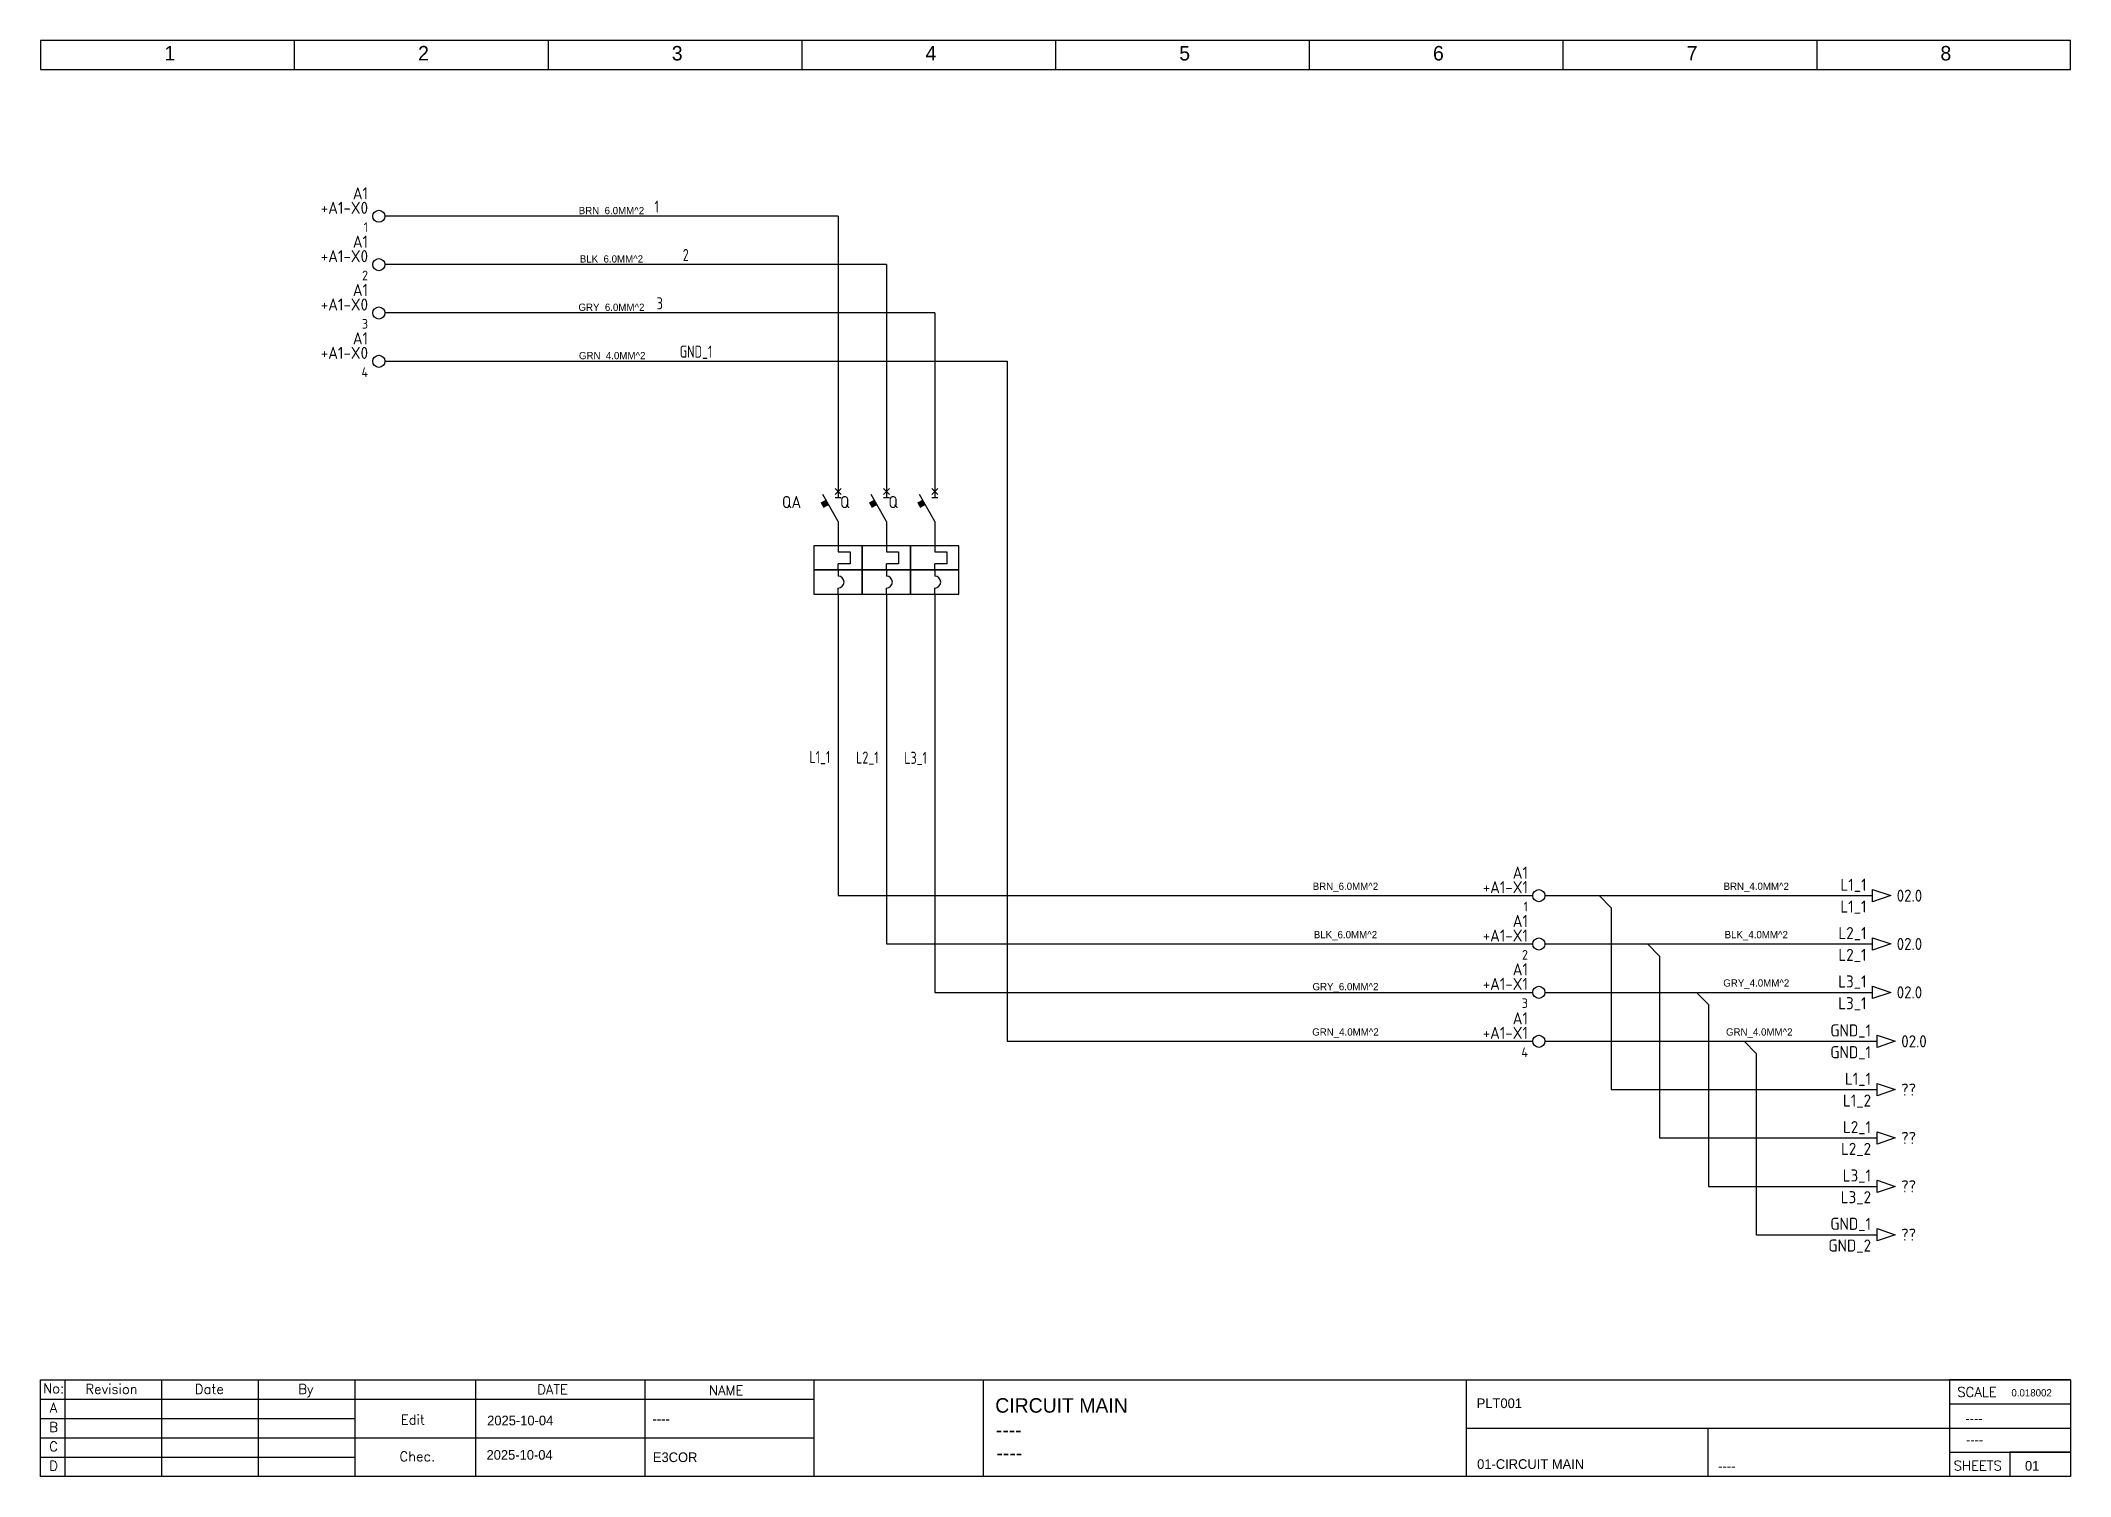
# Model space of a CAD drawing. Extents: x 0 to 420, y 0 to 297.
import ezdxf
from ezdxf.enums import TextEntityAlignment as Align

# ---------------------------------------------------------------- set-up
doc = ezdxf.new("R2010")
doc.units = 0
doc.header["$LTSCALE"] = 6
for name, color, linetype in [('025', 1, 'Continuous'), ('05', 6, 'Continuous'), ('BLK_4.0mm^2', 7, 'Continuous'), ('BLK_6.0mm^2', 7, 'Continuous'), ('BRN_4.0mm^2', 42, 'Continuous'), ('BRN_6.0mm^2', 43, 'Continuous'), ('DESC', 1, 'Continuous'), ('GRN_4.0mm^2', 3, 'Continuous'), ('GRY_4.0mm^2', 9, 'Continuous'), ('GRY_6.0mm^2', 9, 'Continuous'), ('LOC', 8, 'Continuous'), ('MISC', 2, 'Continuous'), ('SYMS', 7, 'Continuous'), ('TAGS', 51, 'Continuous'), ('TERMS', 4, 'Continuous'), ('WIRENO', 70, 'Continuous'), ('WIREREF', 61, 'Continuous'), ('XREF', 7, 'Continuous')]:
    doc.layers.add(name, color=color, linetype=linetype)
doc.styles.add('WD', font='romans.shx')
doc.styles.add('WD_IEC', font='ISOCP2.shx', dxfattribs={"width": 0.9, "height": 4})

# ---------------------------------------------------------------- blocks, each defined once
blk = doc.blocks.new('IEC_tblock_a3_floriambra')
at = {"layer": '05'}
for p, q in [((-840, 0), (-840, 20)), ((-840, 0), (-840, 20)), ((-840, 20), (-420, 20)), ((-835, 20), (-835, 0)), ((-815, 20), (-815, 0)), ((-795, 20), (-795, 0)), ((-775, 20), (-775, 0)), ((-750, 20), (-750, 0)), ((-715, 20), (-715, 0)), ((-680, 20), (-680, 0)), ((-645, 20), (-645, 0)), ((-545, 20), (-545, 0)), ((-420, 20), (-445, 20)), ((-445, 20), (-445, 0)), ((-445, 20), (-445, 15)), ((-420, 20), (-420, 0)), ((-840, 16), (-775, 16)), ((-775, 16), (-680, 16)), ((-445, 15), (-420, 15)), ((-840, 12), (-775, 12)), ((-545, 10), (-445, 10)), ((-495, 10), (-495, 0)), ((-445, 10), (-420, 10)), ((-840, 8), (-775, 8)), ((-775, 8), (-680, 8)), ((-445, 5), (-420, 5)), ((-420, 5), (-432.5, 5)), ((-432.5, 5), (-432.5, 0)), ((-840, 4), (-775, 4)), ((-420, 0), (-840, 0))]:
    blk.add_line(p, q, dxfattribs=at)
at = {"flags": 4}
for tag, p, height in [('SCALA', (-432.21, 16.54), 1.5), ('AUTHOR', (-713.38, 10.89), 2), ('DESCRIPT_PROYECT', (-642.46, 13.18), 3), ('CODIGO_PROYECT', (-542.84, 14.13), 2), ('INSTALACION', (-441.74, 11.01), 2), ('FECHA_CREA', (-747.6, 10.56), 2), ('DESCRIPCION_1', (-642.34, 8.1), 3), ('LOCALIZACION', (-441.61, 6.6), 2), ('FECHA_EDIT', (-747.73, 3.45), 2), ('REVISADO', (-713.31, 2.96), 2), ('DESCRIPCION_2', (-642.22, 3.39), 3), ('ARCHIVO', (-542.76, 1.55), 2), ('COMENTARIO', (-492.87, 1.14), 2), ('PAG', (-429.4, 1.2), 2)]:
    blk.add_attdef(tag, p, '', height=height, dxfattribs=at)
at = {"layer": '025', "style": 'WD'}
for s, p in [('No:', (-837.31, 17.19)), ('Revision', (-825.33, 17.07)), ('Date', (-805.08, 17.05)), ('By', (-785.09, 17.06)), ('NAME', (-698.14, 16.82)), ('SCALE', (-439.33, 16.45)), ('A', (-837.31, 13.19)), ('B', (-837.31, 9.19)), ('C', (-837.31, 5.19)), ('D', (-837.31, 1.19))]:
    blk.add_text(s, height=2, dxfattribs=at).set_placement(p, align=Align.CENTER)
for s, p in [('DATE', (-737.24, 16.98)), ('Edit', (-765.46, 10.72)), ('Chec.', (-765.74, 3.12)), ('SHEETS', (-444.15, 1.23))]:
    blk.add_text(s, height=2, dxfattribs=at).set_placement(p)
blk = doc.blocks.new('VT0002')
blk.add_circle((0, 0), 1.25)
at = {"style": 'WD_IEC'}
for tag, p in [('INST', (-2.25, 6.5)), ('LOC', (-2.25, 3.5)), ('DESC1', (-2.25, -6.25)), ('DESC2', (-2.25, -9.25)), ('DESC3', (-2.25, -12.25))]:
    blk.add_attdef(tag, text='', height=2.5, dxfattribs=at).set_placement(p, align=Align.RIGHT)
at = {"style": 'WD_IEC', "flags": 1}
for tag, p, height in [('ASSYCODE', (2.75, 10.75), 1), ('CATDESC', (2.75, 9.25), 1), ('MFG', (2.75, 7.25), 1.5), ('CAT', (2.75, 4.75), 1.5), ('X4PIN01', (-1.25, 1), 0.25), ('X4TERM01', (-1.25, 0), 0.25), ('X4TERMDESC01', (-1.25, 0.5), 0.4), ('STRIPSEQ', (0, 0), 0.025), ('X2PIN01', (0, 2.25), 0.25), ('X2TERM01', (0, 1.25), 0.25), ('X8PIN01', (0, -0.25), 0.25), ('X2TERMDESC01', (0, 1.75), 0.4), ('X1PIN01', (1.25, 1), 0.25), ('X1TERM01', (1.25, 0), 0.25), ('X1TERMDESC01', (1.25, 0.5), 0.4), ('LINKTERM', (0, -0.04), 0.025), ('X8TERM01', (0, -1.25), 0.25), ('X8TERMDESC01', (0, -0.75), 0.4)]:
    blk.add_attdef(tag, p, '', height=height, dxfattribs=at)
at = {"style": 'WD_IEC', "flags": 8}
for tag, height, p in [('TAGSTRIP', 2.5, (-2.25, 0.5)), ('TERM01', 2, (-2.25, -3.25))]:
    blk.add_attdef(tag, text='', height=height, dxfattribs=at).set_placement(p, align=Align.RIGHT)
blk = doc.blocks.new('HA1S1')
blk.add_lwpolyline([(0, 1.25), (3.75, 0), (0, -1.25)], close=True)
at = {"style": 'WD_IEC'}
for tag, height, flags, p in [('WIRENO', 2.5, 8, (-1.25, 1)), ('SIGCODE', 1, 1, (5, 1.8))]:
    blk.add_attdef(tag, text='', height=height, dxfattribs=dict(at, flags=flags)).set_placement(p, align=Align.RIGHT)
at = {"style": 'WD_IEC', "flags": 1}
blk.add_attdef('X4TERM01', (0, 0), '', height=0.32, dxfattribs=at)
at = {"style": 'WD_IEC'}
blk.add_attdef('XREF', text='', height=2.5, dxfattribs=at).set_placement((5, 0), align=Align.MIDDLE_LEFT)
blk.add_attdef('DESC1', text='', height=2.5, dxfattribs=at).set_placement((-1.25, -1), align=Align.TOP_RIGHT)
blk = doc.blocks.new('HT0002')
blk.add_circle((0, 0), 1.25)
at = {"style": 'WD_IEC'}
for tag, p in [('INST', (-2.25, 6.5)), ('LOC', (-2.25, 3.5)), ('DESC1', (-2.25, -6.25)), ('DESC2', (-2.25, -9.25)), ('DESC3', (-2.25, -12.25))]:
    blk.add_attdef(tag, text='', height=2.5, dxfattribs=at).set_placement(p, align=Align.RIGHT)
at = {"style": 'WD_IEC', "flags": 1}
for tag, p, height in [('ASSYCODE', (2.75, 10.75), 1), ('CATDESC', (2.75, 9.25), 1), ('MFG', (2.75, 7.25), 1.5), ('CAT', (2.75, 4.75), 1.5), ('X4PIN01', (-1.25, 1), 0.25), ('X4TERM01', (-1.25, 0), 0.25), ('X4TERMDESC01', (-1.25, 0.5), 0.4), ('STRIPSEQ', (0, 0), 0.025), ('X2PIN01', (0, 2.25), 0.25), ('X2TERM01', (0, 1.25), 0.25), ('X8PIN01', (0, -0.25), 0.25), ('X2TERMDESC01', (0, 1.75), 0.4), ('X1PIN01', (1.25, 1), 0.25), ('X1TERM01', (1.25, 0), 0.25), ('X1TERMDESC01', (1.25, 0.5), 0.4), ('LINKTERM', (0, -0.04), 0.025), ('X8TERM01', (0, -1.25), 0.25), ('X8TERMDESC01', (0, -0.75), 0.4)]:
    blk.add_attdef(tag, p, '', height=height, dxfattribs=at)
at = {"style": 'WD_IEC', "flags": 8}
for tag, height, p in [('TAGSTRIP', 2.5, (-2.25, 0.5)), ('TERM01', 2, (-2.25, -3.25))]:
    blk.add_attdef(tag, text='', height=height, dxfattribs=at).set_placement(p, align=Align.RIGHT)
blk = doc.blocks.new('HT0_418')
for p, q in [((-2.5, 0), (2.5, 0)), ((0, -2.5), (-2.5, 0))]:
    blk.add_line(p, q)
at = {"style": 'WD_IEC', "flags": 1}
for tag, p in [('X4TERM01', (-2.5, 0)), ('X1TERM01', (2.5, 0)), ('WDWSEQ', (-2.63, -0.91)), ('X8TERM01', (0, -2.5))]:
    blk.add_attdef(tag, p, '', height=0.4, dxfattribs=at)
blk = doc.blocks.new('WD_WNV')
at = {"linetype": 'Continuous', "style": 'WD_IEC', "width": 0.8}
blk.add_attdef('WIRENO', text='', height=2.5, dxfattribs=at).set_placement((-1.6, 0), align=Align.MIDDLE_RIGHT)
at = {"style": 'WD_IEC', "flags": 1}
for tag, p in [('W08USER', (-1, 0.375)), ('W04USER', (-1, 0.875)), ('W05USER', (-1, 0.75)), ('W09USER', (-1, 0.25)), ('W03USER', (-1, 1)), ('W06USER', (-1, 0.625)), ('W07USER', (-1, 0.5)), ('W02USER', (-1, 1.125)), ('W01USER', (-1, 1.25)), ('W10USER', (-1, 0.125))]:
    blk.add_attdef(tag, text='', height=0.08, dxfattribs=at).set_placement(p, align=Align.CENTER)
blk = doc.blocks.new('WD_WNH')
at = {"linetype": 'Continuous', "style": 'WD_IEC', "width": 0.8}
blk.add_attdef('WIRENO', text='', height=2.5, dxfattribs=at).set_placement((0, 0.75), align=Align.CENTER)
at = {"style": 'WD_IEC', "flags": 1}
for tag, p in [('W08USER', (0, 0.375)), ('W04USER', (0, 0.875)), ('W05USER', (0, 0.75)), ('W09USER', (0, 0.25)), ('W03USER', (0, 1)), ('W06USER', (0, 0.625)), ('W07USER', (0, 0.5)), ('W02USER', (0, 1.125)), ('W01USER', (0, 1.25)), ('W10USER', (0, 0.125))]:
    blk.add_attdef(tag, text='', height=0.08, dxfattribs=at).set_placement(p, align=Align.CENTER)
blk = doc.blocks.new('VCB11Q134')
for p, q in [((-0.62, 3.12), (0.63, 4.37)), ((0.63, 3.12), (-0.62, 4.37)), ((0, 7.5), (0, 2.5)), ((0, -2.5), (-3.12, 3.12)), ((-0.62, 2.5), (0.63, 2.5)), ((0, -2.5), (0, -8.75)), ((0, -7.5), (0, -8.75)), ((0, -8.75), (2.5, -8.75)), ((0, -12.5), (0, -11.25)), ((2.5, -11.25), (0, -11.25)), ((0, -12.5), (0, -13.75)), ((2.5, -8.75), (2.5, -11.25)), ((0, -17.5), (0, -16.25)), ((0, -17.5), (0, -22.5))]:
    blk.add_line(p, q)
for points in [[(-5, -7.5), (-5, -12.5), (5, -12.5), (5, -7.5)], [(-5, -12.5), (-5, -17.5), (5, -17.5), (5, -12.5)]]:
    blk.add_lwpolyline(points, close=True)
blk.add_arc((0, -15), 1.25, 270, 90)
blk.add_solid([(-2.52, 2.03), (-3.61, 1.43), (-1.91, 0.94), (-3.01, 0.33)])
at = {"style": 'WD_IEC'}
for tag, p in [('INST', (-7.62, 6.3)), ('LOC', (-7.62, 3.3)), ('TAG1', (-7.62, 0.3)), ('RATING1', (-7.62, -2.7)), ('DESC1', (-7.62, -15.05)), ('DESC2', (-7.62, -18.05)), ('DESC3', (-7.62, -21.05))]:
    blk.add_attdef(tag, text='', height=2.5, dxfattribs=at).set_placement(p, align=Align.RIGHT)
blk.add_attdef('TERM01', text='', height=2, rotation=90, dxfattribs=at).set_placement((-1, 7.5), align=Align.RIGHT)
at = {"style": 'WD_IEC', "flags": 1}
for tag, p, height in [('X2TERM01', (0, 7.5), 0.32), ('X4LINK', (-2.15, 0), 0.32), ('X1LINK', (0.02, 0), 0.32), ('ASSYCODE', (0.69, -18.77), 1), ('FAMILY', (0.69, -20.27), 1), ('CATDESC', (0.69, -21.77), 1), ('X8TERM02', (0, -22.5), 0.32)]:
    blk.add_attdef(tag, p, '', height=height, dxfattribs=at)
at = {"style": 'WD_IEC', "flags": 9}
for tag, p in [('MFG', (7.81, 5.44)), ('CAT', (7.81, 2.94))]:
    blk.add_attdef(tag, text='', height=1.5, dxfattribs=at).set_placement(p, align=Align.RIGHT)
at = {"lineweight": 15, "style": 'WD_IEC'}
for tag, p in [('XREF', (-7.62, -12.05)), ('WDTAGALT', (-7.62, -24.05))]:
    blk.add_attdef(tag, text='', height=2.5, dxfattribs=at).set_placement(p, align=Align.RIGHT)
at = {"style": 'WD_IEC'}
blk.add_attdef('TERM02', (-1, -22.5), '', height=2, rotation=90, dxfattribs=at)
blk = doc.blocks.new('VCB21Q134')
for p, q in [((-0.62, 3.12), (0.63, 4.37)), ((0.63, 3.12), (-0.62, 4.37)), ((0, 7.5), (0, 2.5)), ((0, -2.5), (-3.12, 3.12)), ((-0.62, 2.5), (0.63, 2.5)), ((0, -2.5), (0, -8.75)), ((0, -7.5), (0, -8.75)), ((0, -8.75), (2.5, -8.75)), ((0, -12.5), (0, -11.25)), ((2.5, -11.25), (0, -11.25)), ((0, -12.5), (0, -13.75)), ((2.5, -8.75), (2.5, -11.25)), ((0, -17.5), (0, -16.25)), ((0, -17.5), (0, -22.5))]:
    blk.add_line(p, q)
for points in [[(-5, -7.5), (-5, -12.5), (5, -12.5), (5, -7.5)], [(-5, -12.5), (-5, -17.5), (5, -17.5), (5, -12.5)]]:
    blk.add_lwpolyline(points, close=True)
blk.add_arc((0, -15), 1.25, 270, 90)
blk.add_solid([(-2.52, 2.03), (-3.61, 1.43), (-1.91, 0.94), (-3.01, 0.33)])
at = {"style": 'WD_IEC'}
for tag, p in [('INST', (-7.62, 6.3)), ('LOC', (-7.62, 3.3)), ('TAG2', (-7.62, 0.3)), ('DESC1', (-7.62, -15.05)), ('DESC2', (-7.62, -18.05)), ('DESC3', (-7.62, -21.05))]:
    blk.add_attdef(tag, text='', height=2.5, dxfattribs=at).set_placement(p, align=Align.RIGHT)
blk.add_attdef('TERM01', text='', height=2, rotation=90, dxfattribs=at).set_placement((-1, 7.5), align=Align.RIGHT)
at = {"style": 'WD_IEC', "flags": 1}
for tag, p, height in [('X2TERM01', (0, 7.5), 0.32), ('X4LINK', (-2.15, 0), 0.32), ('X1LINK', (0.02, 0), 0.32), ('CONTACT', (-5.49, -7.21), 1), ('ASSYCODE', (0.69, -18.77), 1), ('FAMILY', (0.69, -20.27), 1), ('CATDESC', (0.69, -21.77), 1), ('X8TERM02', (0, -22.5), 0.32)]:
    blk.add_attdef(tag, p, '', height=height, dxfattribs=at)
blk.add_attdef('RATING1', text='', height=2.5, dxfattribs=at).set_placement((-7.62, -2.7), align=Align.RIGHT)
at = {"lineweight": 15, "style": 'WD_IEC'}
for tag, p in [('XREF', (-7.62, -12.05)), ('WDTAGALT', (-7.62, -24.05))]:
    blk.add_attdef(tag, text='', height=2.5, dxfattribs=at).set_placement(p, align=Align.RIGHT)
at = {"style": 'WD_IEC'}
blk.add_attdef('TERM02', (-1, -22.5), '', height=2, rotation=90, dxfattribs=at)

msp = doc.modelspace()

# ---------------------------------------------------------------- linework, layer by layer
at = {"layer": '05'}
for p, q in [((0, 297), (0, 291)), ((420, 297), (0, 297)), ((52.5, 297), (52.5, 291)), ((105, 297), (105, 291)), ((157.5, 297), (157.5, 291)), ((210, 297), (210, 291)), ((262.5, 297), (262.5, 291)), ((315, 297), (315, 291)), ((367.5, 297), (367.5, 291)), ((420, 291), (420, 297)), ((0, 291), (420, 291))]:
    msp.add_line(p, q, dxfattribs=at)
at = {"layer": 'BLK_4.0mm^2'}
for p, q in [((311.25, 110.13), (332.5, 110.13)), ((337.5, 110.13), (379.06, 110.13)), ((335, 107.63), (335, 70)), ((335, 70), (380, 70))]:
    msp.add_line(p, q, dxfattribs=at)
at = {"layer": 'BLK_6.0mm^2'}
for p, q in [((175, 250.66), (71.25, 250.66)), ((175, 250.66), (175, 207.5)), ((175, 177.5), (175, 110.13)), ((175, 110.13), (308.75, 110.13))]:
    msp.add_line(p, q, dxfattribs=at)
at = {"layer": 'BRN_4.0mm^2'}
for p, q in [((311.25, 120.13), (322.5, 120.13)), ((325, 117.63), (325, 80)), ((327.5, 120.13), (379.06, 120.13)), ((325, 80), (380, 80))]:
    msp.add_line(p, q, dxfattribs=at)
at = {"layer": 'BRN_6.0mm^2'}
for p, q in [((165, 260.66), (71.25, 260.66)), ((165, 260.66), (165, 207.5)), ((165, 177.5), (165, 120.13)), ((165, 120.13), (308.75, 120.13))]:
    msp.add_line(p, q, dxfattribs=at)
at = {"layer": 'GRN_4.0mm^2'}
for p, q in [((71.25, 230.66), (200, 230.66)), ((200, 230.66), (200, 90)), ((200, 90), (308.75, 90)), ((311.25, 90), (352.5, 90)), ((357.5, 90), (380, 90)), ((355, 87.5), (355, 50)), ((355, 50), (380, 50))]:
    msp.add_line(p, q, dxfattribs=at)
at = {"layer": 'GRY_4.0mm^2'}
for p, q in [((311.25, 100.13), (342.65, 100.13)), ((345.15, 97.63), (345.15, 60)), ((347.65, 100.13), (379.06, 100.13)), ((345.15, 60), (380, 60))]:
    msp.add_line(p, q, dxfattribs=at)
at = {"layer": 'GRY_6.0mm^2'}
for p, q in [((185, 240.66), (71.25, 240.66)), ((185, 240.66), (185, 207.5)), ((185, 177.5), (185, 100.13)), ((185, 100.13), (308.75, 100.13))]:
    msp.add_line(p, q, dxfattribs=at)

# ---------------------------------------------------------------- block references
ref = msp.add_blockref('IEC_tblock_a3_floriambra', (840, 0))
ref.add_attrib('FECHA_EDIT', '2025-10-04', (92.27, 3.45), dxfattribs={"height": 2})
ref.add_attrib('FECHA_CREA', '2025-10-04', (92.4, 10.56), dxfattribs={"height": 2})
ref.add_attrib('REVISADO', 'E3COR', (126.69, 2.96), dxfattribs={"height": 2})
ref.add_attrib('AUTHOR', '----', (126.62, 10.89), dxfattribs={"height": 2})
ref.add_attrib('DESCRIPCION_2', '----', (197.78, 3.39), dxfattribs={"height": 3})
ref.add_attrib('DESCRIPCION_1', '----', (197.66, 8.1), dxfattribs={"height": 3})
ref.add_attrib('DESCRIPT_PROYECT', 'CIRCUIT MAIN', (197.54, 13.18), dxfattribs={"height": 3})
ref.add_attrib('CODIGO_PROYECT', 'PLT001', (297.16, 14.13), dxfattribs={"height": 2})
ref.add_attrib('ARCHIVO', '01-CIRCUIT MAIN', (297.24, 1.55), dxfattribs={"height": 2})
ref.add_attrib('COMENTARIO', '----', (347.13, 1.14), dxfattribs={"height": 2})
ref.add_attrib('PAG', '01', (410.6, 1.2), dxfattribs={"height": 2})
ref.add_attrib('LOCALIZACION', '----', (398.39, 6.6), dxfattribs={"height": 2})
ref.add_attrib('INSTALACION', '----', (398.26, 11.01), dxfattribs={"height": 2})
ref.add_attrib('SCALA', '0.018002', (407.79, 16.54), dxfattribs={"height": 1.5})
at = {"layer": 'BLK_4.0mm^2'}
msp.add_blockref('HT0_418', (335, 110.13), dxfattribs=at)
at = {"layer": 'BRN_4.0mm^2'}
msp.add_blockref('HT0_418', (325, 120.13), dxfattribs=at)
at = {"layer": 'GRN_4.0mm^2'}
msp.add_blockref('HT0_418', (355, 90), dxfattribs=at)
at = {"layer": 'GRY_4.0mm^2'}
msp.add_blockref('HT0_418', (345.15, 100.13), dxfattribs=at)
at = {"layer": 'SYMS'}
ref = msp.add_blockref('VT0002', (70, 260.66), dxfattribs=at)
ref.add_attrib('TERM01', '1', dxfattribs={"layer": 'TERMS', "height": 2, "style": 'WD_IEC', "flags": 8}).set_placement((67.75, 257.41), align=Align.RIGHT)
ref.add_attrib('LOC', 'A1', dxfattribs={"layer": 'LOC', "height": 2.5, "style": 'WD_IEC'}).set_placement((67.75, 264.16), align=Align.RIGHT)
ref.add_attrib('TAGSTRIP', '+A1-X0', dxfattribs={"layer": 'TAGS', "height": 2.5, "style": 'WD_IEC', "flags": 8}).set_placement((67.75, 261.16), align=Align.RIGHT)
ref = msp.add_blockref('VT0002', (70, 250.66), dxfattribs=at)
ref.add_attrib('TERM01', '2', dxfattribs={"layer": 'TERMS', "height": 2, "style": 'WD_IEC', "flags": 8}).set_placement((67.75, 247.41), align=Align.RIGHT)
ref.add_attrib('LOC', 'A1', dxfattribs={"layer": 'LOC', "height": 2.5, "style": 'WD_IEC'}).set_placement((67.75, 254.16), align=Align.RIGHT)
ref.add_attrib('TAGSTRIP', '+A1-X0', dxfattribs={"layer": 'TAGS', "height": 2.5, "style": 'WD_IEC', "flags": 8}).set_placement((67.75, 251.16), align=Align.RIGHT)
ref = msp.add_blockref('VT0002', (70, 240.66), dxfattribs=at)
ref.add_attrib('TERM01', '3', dxfattribs={"layer": 'TERMS', "height": 2, "style": 'WD_IEC', "flags": 8}).set_placement((67.75, 237.41), align=Align.RIGHT)
ref.add_attrib('LOC', 'A1', dxfattribs={"layer": 'LOC', "height": 2.5, "style": 'WD_IEC'}).set_placement((67.75, 244.16), align=Align.RIGHT)
ref.add_attrib('TAGSTRIP', '+A1-X0', dxfattribs={"layer": 'TAGS', "height": 2.5, "style": 'WD_IEC', "flags": 8}).set_placement((67.75, 241.16), align=Align.RIGHT)
ref = msp.add_blockref('VT0002', (70, 230.66), dxfattribs=at)
ref.add_attrib('TERM01', '4', dxfattribs={"layer": 'TERMS', "height": 2, "style": 'WD_IEC', "flags": 8}).set_placement((67.75, 227.41), align=Align.RIGHT)
ref.add_attrib('LOC', 'A1', dxfattribs={"layer": 'LOC', "height": 2.5, "style": 'WD_IEC'}).set_placement((67.75, 234.16), align=Align.RIGHT)
ref.add_attrib('TAGSTRIP', '+A1-X0', dxfattribs={"layer": 'TAGS', "height": 2.5, "style": 'WD_IEC', "flags": 8}).set_placement((67.75, 231.16), align=Align.RIGHT)
ref = msp.add_blockref('VCB11Q134', (165, 200), dxfattribs=at)
ref.add_attrib('TAG1', 'QA', dxfattribs={"layer": 'TAGS', "height": 2.5, "style": 'WD_IEC'}).set_placement((157.38, 200.3), align=Align.RIGHT)
ref = msp.add_blockref('VCB21Q134', (175, 200), dxfattribs=at)
ref.add_attrib('TAG2', 'Q', dxfattribs={"layer": 'TAGS', "height": 2.5, "style": 'WD_IEC'}).set_placement((167.38, 200.3), align=Align.RIGHT)
ref = msp.add_blockref('VCB21Q134', (185, 200), dxfattribs=at)
ref.add_attrib('TAG2', 'Q', dxfattribs={"layer": 'TAGS', "height": 2.5, "style": 'WD_IEC'}).set_placement((177.38, 200.3), align=Align.RIGHT)
ref = msp.add_blockref('VT0002', (310, 120.13), dxfattribs=at)
ref.add_attrib('TERM01', '1', dxfattribs={"layer": 'TERMS', "height": 2, "style": 'WD_IEC', "flags": 8}).set_placement((307.75, 116.88), align=Align.RIGHT)
ref.add_attrib('LOC', 'A1', dxfattribs={"layer": 'LOC', "height": 2.5, "style": 'WD_IEC'}).set_placement((307.75, 123.63), align=Align.RIGHT)
ref.add_attrib('TAGSTRIP', '+A1-X1', dxfattribs={"layer": 'TAGS', "height": 2.5, "style": 'WD_IEC', "flags": 8}).set_placement((307.75, 120.63), align=Align.RIGHT)
ref = msp.add_blockref('HA1S1', (379.06, 120.13), dxfattribs=at)
ref.add_attrib('XREF', '02.0', dxfattribs={"layer": 'XREF', "height": 2.5, "style": 'WD_IEC'}).set_placement((384.06, 120.13), align=Align.MIDDLE_LEFT)
ref.add_attrib('DESC1', 'L1_1', dxfattribs={"layer": 'DESC', "height": 2.5, "style": 'WD_IEC'}).set_placement((377.81, 119.13), align=Align.TOP_RIGHT)
ref.add_attrib('WIRENO', 'L1_1', dxfattribs={"layer": 'WIREREF', "height": 2.5, "style": 'WD_IEC', "flags": 8}).set_placement((377.81, 121.13), align=Align.RIGHT)
ref = msp.add_blockref('VT0002', (310, 110.13), dxfattribs=at)
ref.add_attrib('TERM01', '2', dxfattribs={"layer": 'TERMS', "height": 2, "style": 'WD_IEC', "flags": 8}).set_placement((307.75, 106.88), align=Align.RIGHT)
ref.add_attrib('LOC', 'A1', dxfattribs={"layer": 'LOC', "height": 2.5, "style": 'WD_IEC'}).set_placement((307.75, 113.63), align=Align.RIGHT)
ref.add_attrib('TAGSTRIP', '+A1-X1', dxfattribs={"layer": 'TAGS', "height": 2.5, "style": 'WD_IEC', "flags": 8}).set_placement((307.75, 110.63), align=Align.RIGHT)
ref = msp.add_blockref('HA1S1', (379.06, 110.13), dxfattribs=at)
ref.add_attrib('XREF', '02.0', dxfattribs={"layer": 'XREF', "height": 2.5, "style": 'WD_IEC'}).set_placement((384.06, 110.13), align=Align.MIDDLE_LEFT)
ref.add_attrib('DESC1', 'L2_1', dxfattribs={"layer": 'DESC', "height": 2.5, "style": 'WD_IEC'}).set_placement((377.81, 109.13), align=Align.TOP_RIGHT)
ref.add_attrib('WIRENO', 'L2_1', dxfattribs={"layer": 'WIREREF', "height": 2.5, "style": 'WD_IEC', "flags": 8}).set_placement((377.81, 111.13), align=Align.RIGHT)
ref = msp.add_blockref('VT0002', (310, 100.13), dxfattribs=at)
ref.add_attrib('TERM01', '3', dxfattribs={"layer": 'TERMS', "height": 2, "style": 'WD_IEC', "flags": 8}).set_placement((307.75, 96.88), align=Align.RIGHT)
ref.add_attrib('LOC', 'A1', dxfattribs={"layer": 'LOC', "height": 2.5, "style": 'WD_IEC'}).set_placement((307.75, 103.63), align=Align.RIGHT)
ref.add_attrib('TAGSTRIP', '+A1-X1', dxfattribs={"layer": 'TAGS', "height": 2.5, "style": 'WD_IEC', "flags": 8}).set_placement((307.75, 100.63), align=Align.RIGHT)
ref = msp.add_blockref('HA1S1', (379.06, 100.13), dxfattribs=at)
ref.add_attrib('XREF', '02.0', dxfattribs={"layer": 'XREF', "height": 2.5, "style": 'WD_IEC'}).set_placement((384.06, 100.13), align=Align.MIDDLE_LEFT)
ref.add_attrib('DESC1', 'L3_1', dxfattribs={"layer": 'DESC', "height": 2.5, "style": 'WD_IEC'}).set_placement((377.81, 99.13), align=Align.TOP_RIGHT)
ref.add_attrib('WIRENO', 'L3_1', dxfattribs={"layer": 'WIREREF', "height": 2.5, "style": 'WD_IEC', "flags": 8}).set_placement((377.81, 101.13), align=Align.RIGHT)
ref = msp.add_blockref('HT0002', (310, 90), dxfattribs=at)
ref.add_attrib('TERM01', '4', dxfattribs={"layer": 'TERMS', "height": 2, "style": 'WD_IEC', "flags": 8}).set_placement((307.75, 86.75), align=Align.RIGHT)
ref.add_attrib('LOC', 'A1', dxfattribs={"layer": 'LOC', "height": 2.5, "style": 'WD_IEC'}).set_placement((307.75, 93.5), align=Align.RIGHT)
ref.add_attrib('TAGSTRIP', '+A1-X1', dxfattribs={"layer": 'TAGS', "height": 2.5, "style": 'WD_IEC', "flags": 8}).set_placement((307.75, 90.5), align=Align.RIGHT)
ref = msp.add_blockref('HA1S1', (380, 90), dxfattribs=at)
ref.add_attrib('XREF', '02.0', dxfattribs={"layer": 'XREF', "height": 2.5, "style": 'WD_IEC'}).set_placement((385, 90), align=Align.MIDDLE_LEFT)
ref.add_attrib('DESC1', 'GND_1', dxfattribs={"layer": 'DESC', "height": 2.5, "style": 'WD_IEC'}).set_placement((378.75, 89), align=Align.TOP_RIGHT)
ref.add_attrib('WIRENO', 'GND_1', dxfattribs={"layer": 'WIREREF', "height": 2.5, "style": 'WD_IEC', "flags": 8}).set_placement((378.75, 91), align=Align.RIGHT)
ref = msp.add_blockref('HA1S1', (380, 80), dxfattribs=at)
ref.add_attrib('XREF', '??', dxfattribs={"layer": 'XREF', "height": 2.5, "style": 'WD_IEC'}).set_placement((385, 80), align=Align.MIDDLE_LEFT)
ref.add_attrib('DESC1', 'L1_2', dxfattribs={"layer": 'DESC', "height": 2.5, "style": 'WD_IEC'}).set_placement((378.75, 79), align=Align.TOP_RIGHT)
ref.add_attrib('WIRENO', 'L1_1', dxfattribs={"layer": 'WIREREF', "height": 2.5, "style": 'WD_IEC', "flags": 8}).set_placement((378.75, 81), align=Align.RIGHT)
ref = msp.add_blockref('HA1S1', (380, 70), dxfattribs=at)
ref.add_attrib('XREF', '??', dxfattribs={"layer": 'XREF', "height": 2.5, "style": 'WD_IEC'}).set_placement((385, 70), align=Align.MIDDLE_LEFT)
ref.add_attrib('DESC1', 'L2_2', dxfattribs={"layer": 'DESC', "height": 2.5, "style": 'WD_IEC'}).set_placement((378.75, 69), align=Align.TOP_RIGHT)
ref.add_attrib('WIRENO', 'L2_1', dxfattribs={"layer": 'WIREREF', "height": 2.5, "style": 'WD_IEC', "flags": 8}).set_placement((378.75, 71), align=Align.RIGHT)
ref = msp.add_blockref('HA1S1', (380, 60), dxfattribs=at)
ref.add_attrib('XREF', '??', dxfattribs={"layer": 'XREF', "height": 2.5, "style": 'WD_IEC'}).set_placement((385, 60), align=Align.MIDDLE_LEFT)
ref.add_attrib('DESC1', 'L3_2', dxfattribs={"layer": 'DESC', "height": 2.5, "style": 'WD_IEC'}).set_placement((378.75, 59), align=Align.TOP_RIGHT)
ref.add_attrib('WIRENO', 'L3_1', dxfattribs={"layer": 'WIREREF', "height": 2.5, "style": 'WD_IEC', "flags": 8}).set_placement((378.75, 61), align=Align.RIGHT)
ref = msp.add_blockref('HA1S1', (380, 50), dxfattribs=at)
ref.add_attrib('XREF', '??', dxfattribs={"layer": 'XREF', "height": 2.5, "style": 'WD_IEC'}).set_placement((385, 50), align=Align.MIDDLE_LEFT)
ref.add_attrib('DESC1', 'GND_2', dxfattribs={"layer": 'DESC', "height": 2.5, "style": 'WD_IEC'}).set_placement((378.75, 49), align=Align.TOP_RIGHT)
ref.add_attrib('WIRENO', 'GND_1', dxfattribs={"layer": 'WIREREF', "height": 2.5, "style": 'WD_IEC', "flags": 8}).set_placement((378.75, 51), align=Align.RIGHT)
at = {"layer": 'WIRENO'}
ref = msp.add_blockref('WD_WNH', (127.5, 260.66), dxfattribs=at)
ref.add_attrib('WIRENO', '1', dxfattribs={"linetype": 'Continuous', "height": 2.5, "style": 'WD_IEC', "width": 0.8}).set_placement((127.5, 261.41), align=Align.CENTER)
ref = msp.add_blockref('WD_WNH', (133.5, 250.66), dxfattribs=at)
ref.add_attrib('WIRENO', '2', dxfattribs={"linetype": 'Continuous', "height": 2.5, "style": 'WD_IEC', "width": 0.8}).set_placement((133.5, 251.41), align=Align.CENTER)
ref = msp.add_blockref('WD_WNH', (128.12, 240.66), dxfattribs=at)
ref.add_attrib('WIRENO', '3', dxfattribs={"linetype": 'Continuous', "height": 2.5, "style": 'WD_IEC', "width": 0.8}).set_placement((128.12, 241.41), align=Align.CENTER)
ref = msp.add_blockref('WD_WNH', (135.62, 230.66), dxfattribs=at)
ref.add_attrib('WIRENO', 'GND_1', dxfattribs={"linetype": 'Continuous', "height": 2.5, "style": 'WD_IEC', "width": 0.8}).set_placement((135.62, 231.41), align=Align.CENTER)
ref = msp.add_blockref('WD_WNV', (165, 148.81), dxfattribs=at)
ref.add_attrib('WIRENO', 'L1_1', dxfattribs={"linetype": 'Continuous', "height": 2.5, "style": 'WD_IEC', "width": 0.8}).set_placement((163.4, 148.81), align=Align.MIDDLE_RIGHT)
ref = msp.add_blockref('WD_WNV', (175, 143.81), dxfattribs=at)
ref.add_attrib('WIRENO', 'L2_1', dxfattribs={"linetype": 'Continuous', "height": 2.5, "style": 'WD_IEC', "width": 0.8}).set_placement((173.4, 148.7), align=Align.MIDDLE_RIGHT)
ref = msp.add_blockref('WD_WNV', (185, 138.81), dxfattribs=at)
ref.add_attrib('WIRENO', 'L3_1', dxfattribs={"linetype": 'Continuous', "height": 2.5, "style": 'WD_IEC', "width": 0.8}).set_placement((183.4, 148.63), align=Align.MIDDLE_RIGHT)

# ---------------------------------------------------------------- texts
at = {"layer": '05', "char_height": 3, "attachment_point": 1}
for s, insert in [('1', (25.61, 295.89)), ('2', (78.11, 295.89)), ('3', (130.61, 295.89)), ('4', (183.11, 295.89)), ('5', (235.61, 295.89)), ('6', (288.11, 295.89)), ('7', (340.61, 295.89)), ('8', (393.11, 295.89))]:
    msp.add_mtext_dynamic_manual_height_columns(s, width=14.5619, gutter_width=12.5, heights=[0], dxfattribs=dict(at, insert=insert))
at = {"layer": 'MISC', "ltscale": 1.5, "insert": (118.12, 260.66), "char_height": 1.5, "attachment_point": 8}
msp.add_mtext('\\W1;BRN_6.0MM^ 2', dxfattribs=at)
at = {"layer": 'MISC', "char_height": 1.5, "attachment_point": 8}
for s, insert in [('\\W1;BLK_6.0MM^ 2', (118.12, 250.66)), ('\\W1;GRY_6.0MM^ 2', (118.12, 240.66)), ('\\W1;GRN_4.0MM^ 2', (118.27, 230.66)), ('\\W1;BRN_6.0MM^ 2', (270, 120.88)), ('\\W1;BRN_4.0MM^ 2', (355, 120.88)), ('\\W1;BLK_6.0MM^ 2', (270, 110.88)), ('\\W1;BLK_4.0MM^ 2', (355, 110.88)), ('\\W1;GRY_6.0MM^ 2', (270, 100.13)), ('\\W1;GRY_4.0MM^ 2', (355, 100.88)), ('\\W1;GRN_4.0MM^ 2', (270, 90.75)), ('\\W1;GRN_4.0MM^ 2', (355.62, 90.75))]:
    msp.add_mtext(s, dxfattribs=dict(at, insert=insert))

doc.saveas('drawing.dxf')
